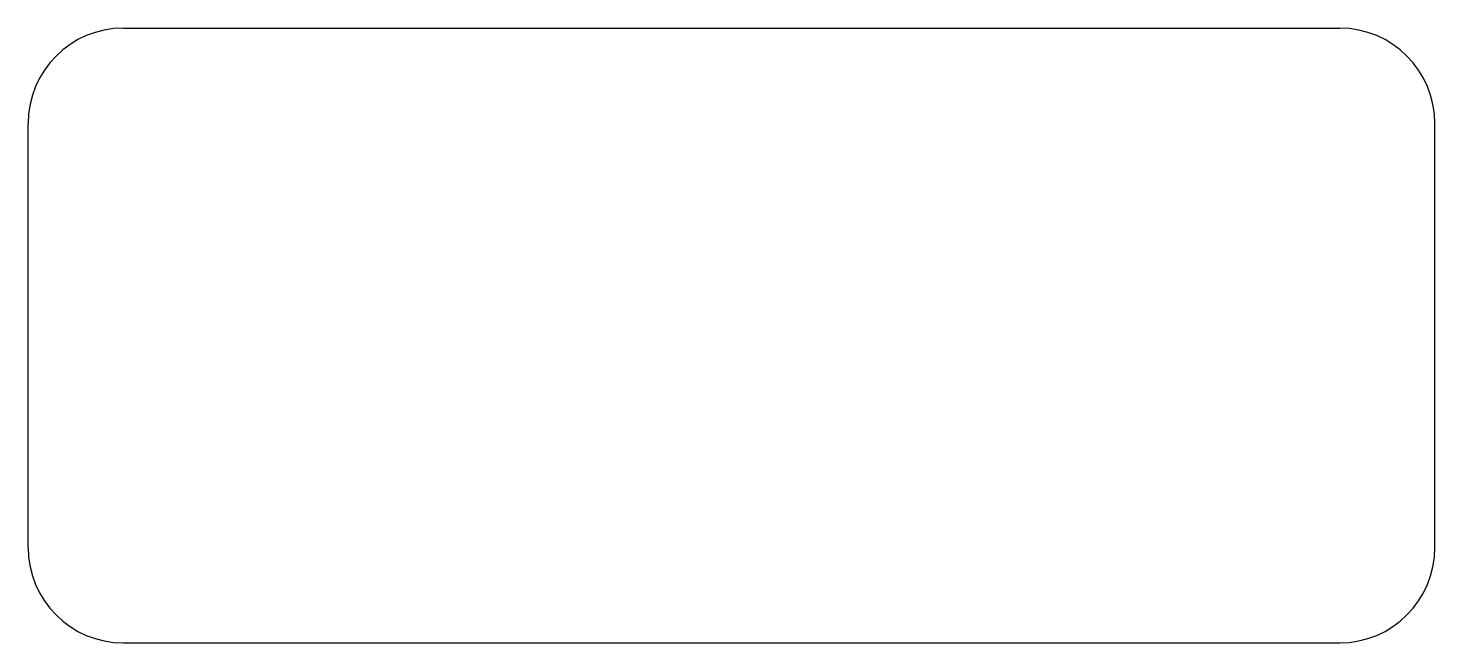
# Model space of a CAD drawing. Extents: x -25.1 to -2.2, y 1.9 to 11.9.
import ezdxf

# ---------------------------------------------------------------- set-up
doc = ezdxf.new("R2010")
doc.units = 0
doc.layers.get('0').update_dxf_attribs({"linetype": 'continuous'})

msp = doc.modelspace()

# ---------------------------------------------------------------- linework, layer by layer
at = {"color": 0}
for p, q in [((-23.583, 11.89, 0.2), (-3.783, 11.89, 0.2)), ((-25.133, 3.44, 0.2), (-25.133, 10.34, 0.2)), ((-2.233, 3.44, 0.2), (-2.233, 10.34, 0.2)), ((-23.583, 1.89, 0.2), (-3.783, 1.89, 0.2))]:
    msp.add_line(p, q, dxfattribs=at)
for centre, start, end in [((-23.583, 10.34, 0.2), 90, -180), ((-3.783, 10.34, 0.2), 0, 90), ((-23.583, 3.44, 0.2), -180, -90), ((-3.783, 3.44, 0.2), -90, 0)]:
    msp.add_arc(centre, 1.55, start, end, dxfattribs=at)

doc.saveas('drawing.dxf')
